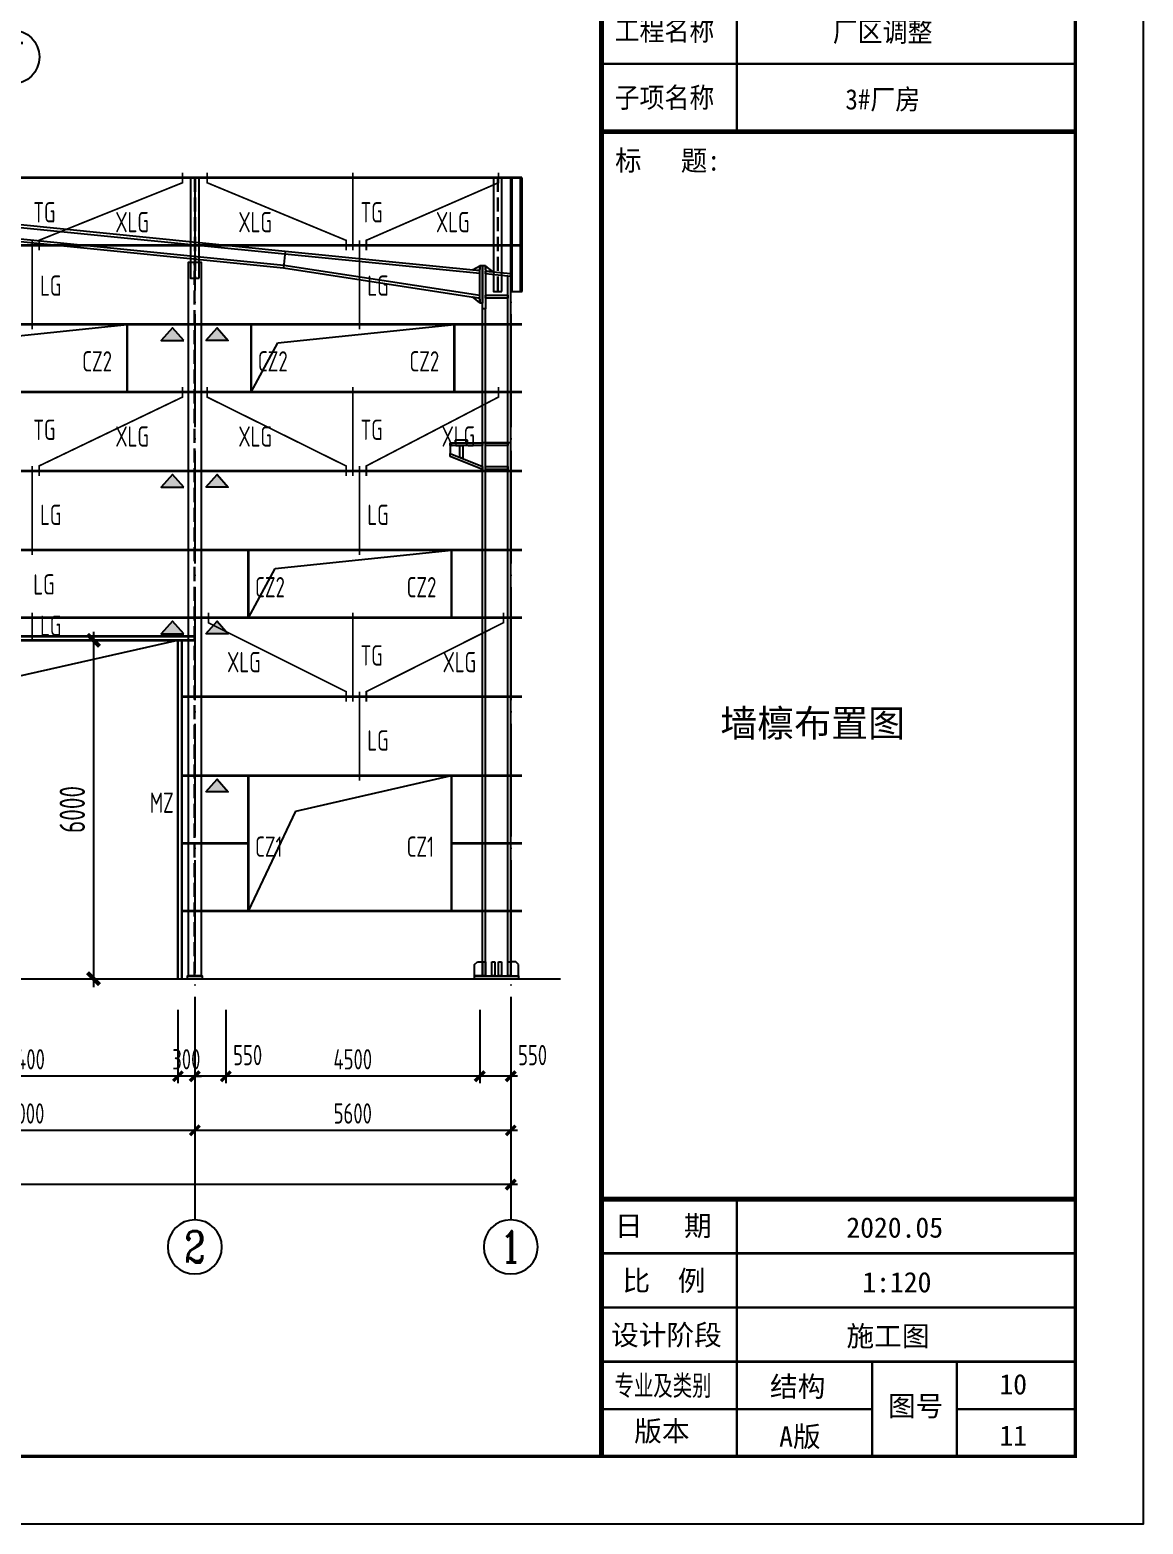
# Model space of a CAD drawing. Extents: x -1389621 to 57380, y -92505 to 283644.
# Drawn here: x 37649 to 57380, y 56395 to 82884 of the extents above; entities that cross this region are included whole.
import ezdxf
from ezdxf.enums import TextEntityAlignment as Align

# ---------------------------------------------------------------- set-up
doc = ezdxf.new("R2010")
doc.units = 0
doc.header["$LTSCALE"] = 100
doc.header["$MEASUREMENT"] = 0
for name, pattern in [('DASH', [0.35, 0.25, -0.1]), ('DOTE', [2.42, 2, -0.2, 0.02, -0.2]), ('SOLID', [0])]:
    doc.linetypes.add(name, pattern=pattern)
doc.layers.get('0').update_dxf_attribs({"linetype": 'CONTINUOUS'})
doc.layers.get('Defpoints').update_dxf_attribs({"linetype": 'CONTINUOUS'})
for name, color, linetype in [('14', 2, 'CONTINUOUS'), ('AXIS', 3, 'CONTINUOUS'), ('AXIS_TEXT', 7, 'CONTINUOUS'), ('BORDER', 7, 'CONTINUOUS'), ('BZ_标准图框', 7, 'CONTINUOUS'), ('DIM', 3, 'CONTINUOUS'), ('DOTE', 1, 'DOTE'), ('PUB_DIM', 3, 'CONTINUOUS'), ('TC', 151, 'CONTINUOUS'), ('构件号', 1, 'CONTINUOUS'), ('柱子', 3, 'CONTINUOUS'), ('系杆支撑', 2, 'CONTINUOUS')]:
    doc.layers.add(name, color=color, linetype=linetype)
doc.layers.add('PUB_TEXT', color=7, linetype='CONTINUOUS', lineweight=15)
doc.layers.add('数字', color=3, linetype='CONTINUOUS', lineweight=20)
doc.styles.add('-宋体', font='SimSun.ttf')
doc.styles.add('_TCH_AXIS', font='COMPLEX', dxfattribs={"bigfont": 'GBCBIG'})
doc.styles.add('COMPLEX', font='COMPLEX')
doc.styles.add('ht', font='simhei.ttf', dxfattribs={"width": 0.8})
doc.styles.add('TSSD_Dimension', font='tssdeng.shx', dxfattribs={"width": 0.7, "bigfont": 'hztxt.shx'})
doc.styles.add('TSSD_REIN', font='Tssdeng.shx', dxfattribs={"width": 0.7, "bigfont": 'hztxt.shx'})
doc.dimstyles.new('TSSD_100_100', dxfattribs={"dimtxt": 300, "dimasz": 100, "dimexe": 100, "dimexo": 250, "dimgap": 100, "dimtad": 1, "dimdec": 0, "dimzin": 0, "dimdsep": 46, "dimtxsty": 'TSSD_Dimension', "dimblk": 'ARCHTICK', "dimblk1": 'ARCHTICK', "dimblk2": 'ARCHTICK', "dimcen": 0, "dimdle": 100, "dimclrt": 7, "dimadec": 0, "dimazin": 0, "dimtfac": 1, "dimtdec": 0, "dimtix": 1, "dimtmove": 2, "dimatfit": 3, "dimfxl": 0, "dimtolj": 1, "dimtzin": 0, "dimarcsym": 0})

# ---------------------------------------------------------------- blocks, each defined once
blk = doc.blocks.new('_ArchTick')
at = {"color": 0, "linetype": 'ByBlock'}
blk.add_lwpolyline([(-0.71, -0.71, 0.5, 0.5, 0), (0.71, 0.71, 0.5, 0.5, 0)], format="xyseb", dxfattribs=at)
blk = doc.blocks.new('*D246')
at = {"layer": 'Defpoints', "color": 0, "ltscale": 100}
for p in [(34572, 64854), (40572, 64854), (34572, 63375)]:
    blk.add_point(p, dxfattribs=at)
at = {"layer": 'DIM', "color": 0, "lineweight": -2, "ltscale": 100}
for p, q in [((34572, 64554), (34572, 63255)), ((40572, 64554), (40572, 63255)), ((40692, 63375), (34452, 63375))]:
    blk.add_line(p, q, dxfattribs=at)
at = {"layer": 'DIM', "color": 0, "lineweight": -2, "ltscale": 100, "xscale": 120, "yscale": 120, "zscale": 120, "rotation": 180}
blk.add_blockref('_ArchTick', (34572, 63375), dxfattribs=at)
at = {"layer": 'DIM', "color": 0, "lineweight": -2, "ltscale": 100, "xscale": 120, "yscale": 120, "zscale": 120}
blk.add_blockref('_ArchTick', (40572, 63375), dxfattribs=at)
at = {"layer": 'DIM', "color": 7, "ltscale": 100, "insert": (37572, 63675), "char_height": 360, "attachment_point": 5, "style": 'TSSD_Dimension'}
blk.add_mtext('\\A1;6000', dxfattribs=at)
blk = doc.blocks.new('_AXISO')
blk.add_circle((0, 0), 0.5)
at = {"layer": 'AXIS_TEXT', "style": 'COMPLEX', "width": 1.041667}
blk.add_attdef('A', text='', height=0.56, dxfattribs=at).set_placement((-0.25, -0.28), (0.25, -0.28), align=Align.FIT)
blk = doc.blocks.new('*D251')
at = {"layer": 'Defpoints', "color": 0, "ltscale": 100}
for p in [(40572, 64854), (46172, 64854), (40572, 63375)]:
    blk.add_point(p, dxfattribs=at)
at = {"layer": 'DIM', "color": 0, "lineweight": -2, "ltscale": 100}
for p, q in [((40572, 64554), (40572, 63255)), ((46172, 64554), (46172, 63255)), ((46292, 63375), (40452, 63375))]:
    blk.add_line(p, q, dxfattribs=at)
at = {"layer": 'DIM', "color": 0, "lineweight": -2, "ltscale": 100, "xscale": 120, "yscale": 120, "zscale": 120, "rotation": 180}
blk.add_blockref('_ArchTick', (40572, 63375), dxfattribs=at)
at = {"layer": 'DIM', "color": 0, "lineweight": -2, "ltscale": 100, "xscale": 120, "yscale": 120, "zscale": 120}
blk.add_blockref('_ArchTick', (46172, 63375), dxfattribs=at)
at = {"layer": 'DIM', "color": 7, "ltscale": 100, "insert": (43372, 63675), "char_height": 360, "attachment_point": 5, "style": 'TSSD_Dimension'}
blk.add_mtext('\\A1;5600', dxfattribs=at)
blk = doc.blocks.new('*D252')
at = {"layer": 'Defpoints', "color": 0, "ltscale": 100}
for p in [(10572, 65094), (46172, 65094), (10572, 62415)]:
    blk.add_point(p, dxfattribs=at)
at = {"layer": 'DIM', "color": 0, "lineweight": -2, "ltscale": 100}
for p, q in [((10572, 64794), (10572, 62295)), ((46172, 64794), (46172, 62295)), ((46292, 62415), (10452, 62415))]:
    blk.add_line(p, q, dxfattribs=at)
at = {"layer": 'DIM', "color": 0, "lineweight": -2, "ltscale": 100, "xscale": 120, "yscale": 120, "zscale": 120, "rotation": 180.0000000000001}
blk.add_blockref('_ArchTick', (10572, 62415), dxfattribs=at)
at = {"layer": 'DIM', "color": 0, "lineweight": -2, "ltscale": 100, "xscale": 120, "yscale": 120, "zscale": 120}
blk.add_blockref('_ArchTick', (46172, 62415), dxfattribs=at)
at = {"layer": 'DIM', "color": 7, "ltscale": 100, "insert": (28372, 62715), "char_height": 360, "attachment_point": 5, "style": 'TSSD_Dimension'}
blk.add_mtext('\\A1;35600', dxfattribs=at)
blk = doc.blocks.new('*D288')
at = {"layer": 'Defpoints', "color": 0, "ltscale": 100}
for p in [(38836, 72064), (38775, 66064), (38836, 66064)]:
    blk.add_point(p, dxfattribs=at)
at = {"layer": 'DIM', "color": 0, "lineweight": -2, "ltscale": 100}
for p, q in [((38461, 72064), (38625, 72064)), ((38775, 72214), (38775, 65914)), ((38461, 66064), (38625, 66064))]:
    blk.add_line(p, q, dxfattribs=at)
at = {"layer": 'DIM', "color": 0, "lineweight": -2, "ltscale": 100, "xscale": 150, "yscale": 150, "zscale": 150}
for p, rotation in [((38775, 72064), 90), ((38775, 66064), 270)]:
    blk.add_blockref('_ArchTick', p, dxfattribs=dict(at, rotation=rotation))
at = {"layer": 'DIM', "color": 7, "ltscale": 100, "insert": (38400, 69064), "char_height": 450, "attachment_point": 5, "rotation": 90, "style": 'TSSD_Dimension'}
blk.add_mtext('\\A1;6000', dxfattribs=at)
blk = doc.blocks.new('*D302')
at = {"layer": 'Defpoints', "color": 0, "ltscale": 100}
for p in [(34872, 65814), (40272, 65814), (34872, 64335)]:
    blk.add_point(p, dxfattribs=at)
at = {"layer": 'DIM', "color": 0, "lineweight": -2, "ltscale": 100}
for p, q in [((34872, 65514), (34872, 64215)), ((40272, 65514), (40272, 64215)), ((40392, 64335), (34752, 64335))]:
    blk.add_line(p, q, dxfattribs=at)
at = {"layer": 'DIM', "color": 0, "lineweight": -2, "ltscale": 100, "xscale": 120, "yscale": 120, "zscale": 120}
for p, rotation in [((34872, 64335), 179.9999999999985), ((40272, 64335), 359.9999999999985)]:
    blk.add_blockref('_ArchTick', p, dxfattribs=dict(at, rotation=rotation))
at = {"layer": 'DIM', "color": 7, "ltscale": 100, "insert": (37572, 64635), "char_height": 360, "attachment_point": 5, "style": 'TSSD_Dimension'}
blk.add_mtext('\\A1;5400', dxfattribs=at)
blk = doc.blocks.new('*D303')
at = {"layer": 'Defpoints', "color": 0, "ltscale": 100}
for p in [(40272, 65814), (40572, 65814), (40272, 64335)]:
    blk.add_point(p, dxfattribs=at)
at = {"layer": 'DIM', "color": 0, "lineweight": -2, "ltscale": 100}
for p, q in [((40272, 65514), (40272, 64215)), ((40572, 65514), (40572, 64215)), ((40272, 64335), (40152, 64335)), ((40572, 64335), (40272, 64335)), ((40572, 64335), (40692, 64335))]:
    blk.add_line(p, q, dxfattribs=at)
at = {"layer": 'DIM', "color": 0, "lineweight": -2, "ltscale": 100, "xscale": 120, "yscale": 120, "zscale": 120}
for p, rotation in [((40272, 64335), 359.9999999999944), ((40572, 64335), 179.9999999999945)]:
    blk.add_blockref('_ArchTick', p, dxfattribs=dict(at, rotation=rotation))
at = {"layer": 'DIM', "color": 7, "ltscale": 100, "insert": (40422, 64635), "char_height": 360, "attachment_point": 5, "style": 'TSSD_Dimension'}
blk.add_mtext('\\A1;300', dxfattribs=at)
blk = doc.blocks.new('*D304')
at = {"layer": 'Defpoints', "color": 0, "ltscale": 100}
for p in [(40572, 65814), (41122, 65814), (40572, 64335)]:
    blk.add_point(p, dxfattribs=at)
at = {"layer": 'DIM', "color": 0, "lineweight": -2, "ltscale": 100}
for p, q in [((40572, 65514), (40572, 64215)), ((41122, 65514), (41122, 64215)), ((41242, 64335), (40452, 64335))]:
    blk.add_line(p, q, dxfattribs=at)
at = {"layer": 'DIM', "color": 0, "lineweight": -2, "ltscale": 100, "xscale": 120, "yscale": 120, "zscale": 120}
for p, rotation in [((40572, 64335), 179.9999999999969), ((41122, 64335), 359.999999999997)]:
    blk.add_blockref('_ArchTick', p, dxfattribs=dict(at, rotation=rotation))
at = {"layer": 'DIM', "color": 7, "ltscale": 100, "insert": (41509, 64710), "char_height": 360, "attachment_point": 5, "style": 'TSSD_Dimension'}
blk.add_mtext('\\A1;550', dxfattribs=at)
blk = doc.blocks.new('*D305')
at = {"layer": 'Defpoints', "color": 0, "ltscale": 100}
for p in [(41122, 65814), (45622, 65814), (41122, 64335)]:
    blk.add_point(p, dxfattribs=at)
at = {"layer": 'DIM', "color": 0, "lineweight": -2, "ltscale": 100}
for p, q in [((41122, 65514), (41122, 64215)), ((45622, 65514), (45622, 64215)), ((45742, 64335), (41002, 64335))]:
    blk.add_line(p, q, dxfattribs=at)
at = {"layer": 'DIM', "color": 0, "lineweight": -2, "ltscale": 100, "xscale": 120, "yscale": 120, "zscale": 120}
for p, rotation in [((41122, 64335), 179.9999999999978), ((45622, 64335), 359.9999999999978)]:
    blk.add_blockref('_ArchTick', p, dxfattribs=dict(at, rotation=rotation))
at = {"layer": 'DIM', "color": 7, "ltscale": 100, "insert": (43372, 64635), "char_height": 360, "attachment_point": 5, "style": 'TSSD_Dimension'}
blk.add_mtext('\\A1;4500', dxfattribs=at)
blk = doc.blocks.new('*D306')
at = {"layer": 'Defpoints', "color": 0, "ltscale": 100}
for p in [(45622, 65814), (46172, 65814), (45622, 64335)]:
    blk.add_point(p, dxfattribs=at)
at = {"layer": 'DIM', "color": 0, "lineweight": -2, "ltscale": 100}
for p, q in [((45622, 65514), (45622, 64215)), ((46172, 65514), (46172, 64215)), ((46292, 64335), (45502, 64335))]:
    blk.add_line(p, q, dxfattribs=at)
at = {"layer": 'DIM', "color": 0, "lineweight": -2, "ltscale": 100, "xscale": 120, "yscale": 120, "zscale": 120}
for p, rotation in [((45622, 64335), 179.9999999999969), ((46172, 64335), 359.999999999997)]:
    blk.add_blockref('_ArchTick', p, dxfattribs=dict(at, rotation=rotation))
at = {"layer": 'DIM', "color": 7, "ltscale": 100, "insert": (46559, 64710), "char_height": 360, "attachment_point": 5, "style": 'TSSD_Dimension'}
blk.add_mtext('\\A1;550', dxfattribs=at)
blk = doc.blocks.new('A$C064F2E3D')
at = {"layer": 'BZ_标准图框'}
for points, const_width in [([(35, 0), (35, 57400)], 70), ([(2035, 19571), (2035, 29971)], 35), ([(35, 20571), (7035, 20571)], 35), ([(35, 19571), (7035, 19571)], 70), ([(35, 3800), (7035, 3800)], 70), ([(2035, 1400), (2035, 3800)], 35), ([(35, 3000), (7035, 3000)], 35), ([(35, 2200), (7035, 2200)], 35), ([(35, 1400), (7035, 1400)], 35), ([(35, 1400), (7035, 1400)], 35), ([(2035, 0), (2035, 1400)], 35), ([(4035, 0), (4035, 1400)], 35), ([(5285, 0), (5285, 1400)], 35), ([(35, 700), (4035, 700)], 35), ([(5285, 700), (7035, 700)], 35)]:
    blk.add_lwpolyline(points, dxfattribs=dict(at, const_width=const_width))
at = {"layer": 'BZ_标准图框', "style": 'ht'}
for s, width, p in [('工程名称', 0.9, (229, 20916)), ('厂区调整', 0.9, (3451, 20899)), ('子项名称', 0.9, (229, 19925)), ('3#厂房', 0.9, (3638, 19899)), ('标   题:', 0.95, (237, 18995)), ('专业及类别', 0.7, (228, 898))]:
    blk.add_text(s, height=300, dxfattribs=dict(at, width=width)).set_placement(p)
for s, p in [('日   期', (233, 3257)), ('2020.05', (3652, 3232)), ('比  例', (345, 2447)), ('设计阶段', (176, 1644)), ('施工图', (3653, 1628)), ('结构', (2524, 883)), ('图号', (4266, 595)), ('版本 ', (518, 224)), ('A版', (2659, 143)), ('11', (5912, 158))]:
    blk.add_text(s, height=300, dxfattribs=at).set_placement(p)
blk = doc.blocks.new('A$C79605478')
at = {"layer": 'PUB_DIM', "linetype": 'Continuous'}
blk.add_hatch(color=6, dxfattribs=at).paths.add_polyline_path([(397, 0), (198, 223), (0, 0)])
at = {"layer": 'PUB_DIM', "color": 6, "linetype": 'Continuous'}
blk.add_lwpolyline([(397, 0), (198, 223), (0, 0)], close=True, dxfattribs=at)

msp = doc.modelspace()

# ---------------------------------------------------------------- linework, layer by layer
at = {"ltscale": 100}
for p, q in [((36244.083, 77335.22), (39371.998, 77664.03)), ((42044.083, 77335.22), (45171.998, 77664.03)), ((41571.998, 76464.03), (42044.083, 77335.22)), ((41994.084, 73335.22), (45122, 73664.03)), ((41522, 72464.03), (41994.084, 73335.22)), ((35923, 71083.814), (40272, 72064.03)), ((42363.083, 69036.18), (45122, 69664.03)), ((41522, 67264.03), (42363.083, 69036.18)), ((9545.439, 66064.03), (47052.793, 66064.03))]:
    msp.add_line(p, q, dxfattribs=at)
at = {"layer": '14', "color": 251}
for p, q in [((45492.642, 78631.965), (45622, 78704.029)), ((45622, 78040.025), (45622, 78708.409)), ((45622, 78708.409), (45672, 78708.409)), ((45622, 78704.029), (45622, 78639.03)), ((45672, 77940.025), (45672, 78708.409)), ((45672, 78708.409), (45722, 78708.409)), ((45672, 78708.409), (45672, 78040.025)), ((45722, 78708.409), (45722, 77940.025)), ((45722, 78629.029), (45722, 78694.029)), ((45722, 78694.029), (45851.352, 78596.095)), ((45602.096, 78621.018), (45492.642, 78631.965)), ((45622, 78639.03), (45602.096, 78621.018)), ((45741.904, 78607.041), (45722, 78629.029)), ((45722, 78609.031), (46172, 78564.03)), ((45722, 78558.778), (45722, 78609.031)), ((46172, 78513.78), (45722, 78558.778)), ((45851.352, 78596.095), (45741.904, 78607.041)), ((46172, 78564.03), (46172, 78513.78)), ((45622, 78045.024), (45493.509, 78149.794)), ((45493.509, 78149.794), (45602.231, 78133.067)), ((45722, 78180.32), (46122, 78180.32)), ((45722, 78130.32), (45722, 78180.32)), ((46122, 78180.32), (46122, 78130.32)), ((45602.231, 78133.067), (45622, 78110.023)), ((45622, 78110.023), (45622, 78045.024)), ((45672, 78040.025), (45622, 78040.025)), ((45722, 77940.025), (45672, 77940.025)), ((46122, 78130.32), (45722, 78130.32)), ((45097, 75564.03), (45672, 75564.03)), ((45097, 75514.03), (45097, 75564.03)), ((45672, 75514.03), (45097, 75514.03)), ((45097, 75514.03), (45097, 75374.031)), ((45672, 75514.03), (45097, 75514.03)), ((45406.998, 75614.03), (45186.996, 75614.03)), ((45186.996, 75614.03), (45186.996, 75564.03)), ((45186.996, 75564.03), (45406.998, 75564.03)), ((45272, 75304.029), (45272, 75514.03)), ((45272, 75514.03), (45322, 75514.03)), ((45322, 75514.03), (45322, 75284.03)), ((45406.998, 75564.03), (45406.998, 75614.03)), ((45672, 75564.03), (45672, 75514.03)), ((45672, 75144.03), (45672, 75514.03)), ((45722, 75564.03), (46122, 75564.03)), ((45722, 75514.03), (45722, 75564.03)), ((46122, 75514.03), (45722, 75514.03)), ((46122, 75564.03), (46122, 75514.03)), ((45097, 75374.031), (45672, 75144.03)), ((45097, 75374.031), (45672, 75144.03)), ((45097, 75324.031), (45097, 75374.031)), ((45672, 75094.03), (45097, 75324.031)), ((45322, 75284.03), (45272, 75304.029)), ((45672, 75144.03), (45672, 75094.03)), ((45722, 75144.03), (46122, 75144.03)), ((45722, 75094.03), (45722, 75144.03)), ((46122, 75094.03), (45722, 75094.03)), ((46122, 75144.03), (46122, 75094.03)), ((45531.998, 66314.03), (45581.998, 66364.03)), ((45531.998, 66114.03), (45531.998, 66314.03)), ((45581.998, 66364.03), (45672, 66364.03)), ((45672, 66364.03), (45672, 66134.03)), ((45672, 66114.03), (45672, 66364.03)), ((45672, 66364.03), (45722, 66364.03)), ((45722, 66364.03), (45722, 66114.03)), ((45838.669, 66114.03), (45838.669, 66364.03)), ((45838.669, 66364.03), (45888.669, 66364.03)), ((45888.669, 66364.03), (45888.669, 66114.03)), ((45955.337, 66114.03), (45955.337, 66364.03)), ((45955.337, 66364.03), (46005.337, 66364.03)), ((46005.337, 66364.03), (46005.337, 66114.03)), ((46122, 66114.03), (46122, 66364.03)), ((46122, 66364.03), (46172, 66364.03)), ((46172, 66364.03), (46172, 66134.03)), ((46261.996, 66364.03), (46172, 66364.03)), ((46172, 66364.03), (46172, 66114.03)), ((46311.996, 66314.03), (46261.996, 66364.03)), ((46311.996, 66114.03), (46311.996, 66314.03)), ((45531.998, 66064.03), (45531.998, 66114.03)), ((45531.998, 66114.03), (46311.996, 66114.03)), ((45651.999, 66114.03), (45531.998, 66114.03)), ((46311.996, 66064.03), (45531.998, 66064.03)), ((45672, 66134.03), (45651.999, 66114.03)), ((45722, 66114.03), (45672, 66114.03)), ((45888.669, 66114.03), (45838.669, 66114.03)), ((46005.337, 66114.03), (45955.337, 66114.03)), ((46172, 66114.03), (46122, 66114.03)), ((46172, 66134.03), (46192.001, 66114.03)), ((46192.001, 66114.03), (46311.996, 66114.03)), ((46311.996, 66114.03), (46311.996, 66064.03))]:
    msp.add_line(p, q, dxfattribs=at)
msp.add_lwpolyline([(40441.999, 66064.03), (40441.999, 66114.03), (40701.998, 66114.03), (40701.998, 66064.03)], close=True, dxfattribs=at)
at = {"layer": 'AXIS'}
for p, q in [((40572, 64614.03), (40572, 61790)), ((46172, 64614.03), (46172, 61790))]:
    msp.add_line(p, q, dxfattribs=at)
at = {"layer": 'BORDER'}
msp.add_lwpolyline([(-43539.856, 56395.346), (-43539.856, 127675.346), (57380.144, 127675.346), (57380.144, 56395.346)], close=True, dxfattribs=at)
at = {"layer": 'BORDER', "const_width": 60}
msp.add_lwpolyline([(-40539.856, 57595.346), (-40539.856, 126475.346), (56180.144, 126475.346), (56180.144, 57595.346)], close=True, dxfattribs=at)
at = {"layer": 'DOTE', "linetype": 'DOTE', "ltscale": 10}
for p, q in [((40572, 80264.03), (40572, 64614.03)), ((46172, 80264.03), (46172, 64614.03))]:
    msp.add_line(p, q, dxfattribs=at)
at = {"layer": '构件号', "const_width": 45}
for points in [[(10371.998, 80264.03), (46372, 80264.03)], [(10371.998, 79064.03), (46372, 79064.03)], [(10371.998, 77664.03), (46372, 77664.03)], [(39371.998, 77664.03), (39371.998, 76464.03)], [(41571.998, 77664.03), (41571.998, 76464.03)], [(45171.998, 77664.03), (45171.998, 76464.03)], [(10371.998, 76464.03), (46372, 76464.03)], [(10371.998, 75064.03), (46372, 75064.03)], [(10371.998, 73664.03), (46372, 73664.03)], [(41522, 73664.03), (41522, 72464.03)], [(45122, 73664.03), (45122, 72464.03)], [(10371.998, 72464.03), (46372, 72464.03)], [(34572, 72134.03), (40572, 72134.03)], [(34572, 72064.03), (40572, 72064.03)], [(40272, 72064.03), (40272, 66064.03)], [(40342, 72064.03), (40342, 66064.03)], [(40342, 71064.03), (46372, 71064.03)], [(40342, 69664.03), (46372, 69664.03)], [(41522, 69664.03), (41522, 67264.03)], [(45122, 69664.03), (45122, 67264.03)], [(40342, 68464.03), (41522, 68464.03)], [(45122, 68464.03), (46372, 68464.03)], [(40342, 67264.03), (46372, 67264.03)]]:
    msp.add_lwpolyline(points, dxfattribs=at)
at = {"layer": '柱子', "color": 251, "linetype": 'DASH', "ltscale": 10}
for p, q in [((40566.797, 80264.03), (40566.797, 78480.222)), ((40576.797, 80264.03), (40576.797, 78480.222)), ((45935.605, 80264.03), (45935.605, 78247.262)), ((45945.605, 80264.03), (45945.605, 78247.262)), ((40568.998, 66114.03), (40568.998, 78767.48)), ((40574.998, 66114.03), (40574.998, 78767.48))]:
    msp.add_line(p, q, dxfattribs=at)
at = {"layer": '柱子', "color": 251}
for p, q in [((46172, 78246.821), (46172, 80264.03)), ((46172, 80264.03), (46222, 80264.03)), ((46172, 80264.03), (46372, 80264.03)), ((46197, 78246.821), (46197, 80264.03)), ((46322, 80264.03), (46372, 80264.03)), ((46347, 78246.821), (46347, 80264.03)), ((46372, 78246.821), (46372, 80264.03)), ((37421.988, 79439.03), (42172, 78964.03)), ((37421.988, 79388.786), (42167.026, 78914.283)), ((37421.988, 79187.785), (42147.128, 78715.272)), ((37421.988, 79137.535), (42142.154, 78665.525)), ((42172, 78964.03), (42142.148, 78665.513)), ((42172, 78964.03), (45622, 78619.029)), ((42147.134, 78715.336), (45622, 78180.613)), ((42167.026, 78914.271), (45622, 78568.778)), ((42142.148, 78665.513), (45622, 78130.024)), ((46122, 75564.03), (46122, 78518.778)), ((46172, 78513.78), (46122, 78518.778)), ((46172, 75564.03), (46172, 78513.78)), ((46172, 78246.821), (46372, 78246.821)), ((45672, 75564.03), (45672, 77940.025)), ((45722, 77940.025), (45672, 77940.025)), ((45722, 75564.03), (45722, 77940.025)), ((45672, 66114.03), (45672, 75564.03)), ((45722, 75564.03), (45672, 75564.03)), ((45722, 66114.03), (45722, 75564.03)), ((46122, 75564.03), (45722, 75564.03)), ((46122, 66114.03), (46122, 75564.03)), ((46172, 75564.03), (46122, 75564.03)), ((46172, 66114.03), (46172, 75564.03))]:
    msp.add_line(p, q, dxfattribs=at)
for points in [[(40646.797, 78480.222), (40646.797, 80264.03), (40496.797, 80264.03), (40496.797, 78480.222), (40646.999, 78480.222)], [(46015.605, 78247.262), (46015.605, 80264.03), (45865.605, 80264.03), (45865.605, 78247.262), (46015.806, 78247.262)]]:
    msp.add_lwpolyline(points, dxfattribs=at)
for points in [[(40461.998, 66114.03), (40461.998, 78767.48), (40681.998, 78767.48), (40681.998, 66114.03)], [(40574.998, 78733.219), (40583.259, 78733.219), (40583.259, 78820.407), (40574.998, 78820.407)]]:
    msp.add_lwpolyline(points, close=True, dxfattribs=at)
at = {"layer": '系杆支撑', "const_width": 30}
for points in [[(40351.797, 80353.843), (40351.797, 80174.217), (37811.797, 79154.192), (37811.797, 78973.868)], [(40791.797, 80353.843), (40791.797, 80174.217), (43252, 79154.192), (43252, 78973.868)], [(43372, 80353.843), (43372, 78973.868)], [(45952.203, 80353.843), (45952.203, 80174.217), (43612, 79154.192), (43612, 78973.868)], [(37691.797, 79153.843), (37691.797, 77573.868)], [(43492, 79153.843), (43492, 77573.868)], [(40351.797, 76553.843), (40351.797, 76374.217), (37811.797, 75154.192), (37811.797, 74973.868)], [(40791.797, 76553.843), (40791.797, 76374.217), (43252, 75154.192), (43252, 74973.868)], [(43372, 76553.843), (43372, 74973.868)], [(45952.203, 76553.843), (45952.203, 76374.217), (43612, 75154.192), (43612, 74973.868)], [(37691.797, 75153.843), (37691.797, 73573.868)], [(43492, 75153.843), (43492, 73573.868)], [(37691.797, 72553.843), (37691.797, 72064.03)], [(40812, 72553.843), (40812, 72374.217), (43252, 71154.192), (43252, 70973.868)], [(43372, 72553.843), (43372, 70973.868)], [(46041, 72553.843), (46041, 72374.217), (43612, 71154.192), (43612, 70973.868)], [(43492, 71153.843), (43492, 69573.868)]]:
    msp.add_lwpolyline(points, dxfattribs=at)

# ---------------------------------------------------------------- block references
at = {"xscale": 1.2, "yscale": 1.2, "zscale": 1.2}
msp.add_blockref('A$C064F2E3D', (47738.145, 57595.346), dxfattribs=at)
at = {"layer": 'AXIS'}
ref = msp.add_blockref('_AXISO', (37336.81, 82404.467), dxfattribs=dict(at, xscale=960, yscale=960, zscale=960))
ref.add_attrib('A', 'N', dxfattribs={"layer": 'AXIS_TEXT', "ltscale": 0.5, "height": 498.312, "style": '_TCH_AXIS'}).set_placement((37111.384, 82155.311), (37562.237, 82155.311), align=Align.FIT)
ref = msp.add_blockref('_AXISO', (40572, 61310), dxfattribs=dict(at, xscale=-960, yscale=960, zscale=960))
ref.add_attrib('A', '2', dxfattribs={"layer": 'AXIS_TEXT', "ltscale": 0.5, "height": 559.138, "style": '_TCH_AXIS'}).set_placement((40385.621, 61030.431), (40758.379, 61030.431), align=Align.FIT)
ref = msp.add_blockref('_AXISO', (46172, 61310), dxfattribs=dict(at, xscale=-960, yscale=960, zscale=960))
ref.add_attrib('A', '1', dxfattribs={"layer": 'AXIS_TEXT', "ltscale": 0.5, "height": 559.138, "style": '_TCH_AXIS', "width": 1.555556}).set_placement((45985.621, 61030.431), (46358.379, 61030.431), align=Align.FIT)
at = {"layer": 'TC', "linetype": 'ByBlock', "ltscale": 100}
for p in [(39978.458, 77379.366), (39978.458, 74779.366), (39978.458, 72179.366)]:
    msp.add_blockref('A$C79605478', p, dxfattribs=at)
at = {"layer": 'TC', "linetype": 'ByBlock', "ltscale": 100, "xscale": -1}
for p in [(41165.536, 77379.366), (41165.536, 74779.366), (41165.536, 72179.366), (41165.542, 69379.366)]:
    msp.add_blockref('A$C79605478', p, dxfattribs=at)

# ---------------------------------------------------------------- texts
at = {"layer": 'BZ_标准图框', "style": 'ht'}
for s, height, p in [('1:120', 359.9856, (52403.691, 60504.419)), ('10', 360, (54832.632, 58695.22))]:
    msp.add_text(s, height=height, dxfattribs=at).set_placement(p)
at = {"layer": 'PUB_TEXT', "linetype": 'SOLID', "style": '-宋体'}
msp.add_text('墙檩布置图', height=480, dxfattribs=at).set_placement((49886.315, 70353.411))
at = {"layer": '数字', "ltscale": 100, "style": 'TSSD_REIN', "width": 0.7}
for s, p in [('TG', (37709.58, 79470.238)), ('TG', (43509.783, 79470.238)), ('XLG', (39163.889, 79296.388)), ('XLG', (41344.484, 79296.388)), ('XLG', (44846.847, 79296.388)), ('LG', (37829.58, 78170.238)), ('LG', (43629.783, 78170.238)), ('CZ2', (38577.005, 76828.539)), ('CZ2', (41691.178, 76828.539)), ('CZ2', (44377.005, 76828.539)), ('TG', (37709.58, 75615.313)), ('XLG', (39163.889, 75496.388)), ('XLG', (41344.484, 75496.388)), ('TG', (43509.783, 75615.313)), ('XLG', (44946.562, 75496.388)), ('LG', (37829.58, 74107.979)), ('LG', (43629.783, 74107.979)), ('LG', (37709.58, 72874.462)), ('CZ2', (41641.18, 72825.131)), ('CZ2', (44327.007, 72825.131)), ('LG', (37829.58, 72140.935)), ('XLG', (41144.687, 71496.388)), ('TG', (43509.783, 71615.313)), ('XLG', (44964.092, 71496.388)), ('LG', (43629.783, 70107.979)), ('MZ', (39774.76, 69004.606)), ('CZ1', (41641.18, 68224.679)), ('CZ1', (44327.007, 68224.679))]:
    msp.add_text(s, height=360, dxfattribs=at).set_placement(p)

# ---------------------------------------------------------------- dimensions: what is measured, and where the dimension line sits
at = {"layer": 'DIM', "ltscale": 100}
dim = msp.add_linear_dim(base=(38775.304, 66064.03), p1=(38836.445, 72064.03), p2=(38836.445, 66064.03), angle=90, dimstyle='TSSD_100_100', override={"dimscale": 1.5}, dxfattribs=at)
dim.commit()
dim.dimension.update_dxf_attribs({"geometry": '*D288', "text_midpoint": (38400.304, 69064.03)})
for p1, p2, distance, picture, middle in [((40271.998, 65814.03), (34871.998, 65814.03), 1478.978, '*D302', (37571.998, 64635.052)), ((40572, 65814.03), (40271.998, 65814.03), 1478.978, '*D303', (40421.999, 64635.052)), ((45622, 65814.03), (41122, 65814.03), 1478.978, '*D305', (43372, 64635.052)), ((46172, 65094.03), (10572, 65094.03), 2678.978, '*D252', (28372, 62715.052)), ((40572, 64854.03), (34572, 64854.03), 1478.978, '*D246', (37572, 63675.052)), ((46172, 64854.03), (40572, 64854.03), 1478.978, '*D251', (43372, 63675.052))]:
    dim = msp.add_aligned_dim(p1=p1, p2=p2, distance=distance, dimstyle='TSSD_100_100', override={"dimscale": 1.2}, dxfattribs=at)
    dim.commit()
    dim.dimension.update_dxf_attribs({"geometry": picture, "text_midpoint": middle})
for base, p1, p2, picture, middle in [((40572, 64335.052), (41122, 65814.03), (40572, 65814.03), '*D304', (41509.115, 64710.052)), ((45622, 64335.052), (46172, 65814.03), (45622, 65814.03), '*D306', (46559.115, 64710.052))]:
    dim = msp.add_linear_dim(base=base, p1=p1, p2=p2, angle=180, dimstyle='TSSD_100_100', override={"dimscale": 1.2}, dxfattribs=at)
    dim.commit()
    dim.dimension.update_dxf_attribs({"geometry": picture, "text_midpoint": middle, "dimtype": 161})

doc.saveas('drawing.dxf')
